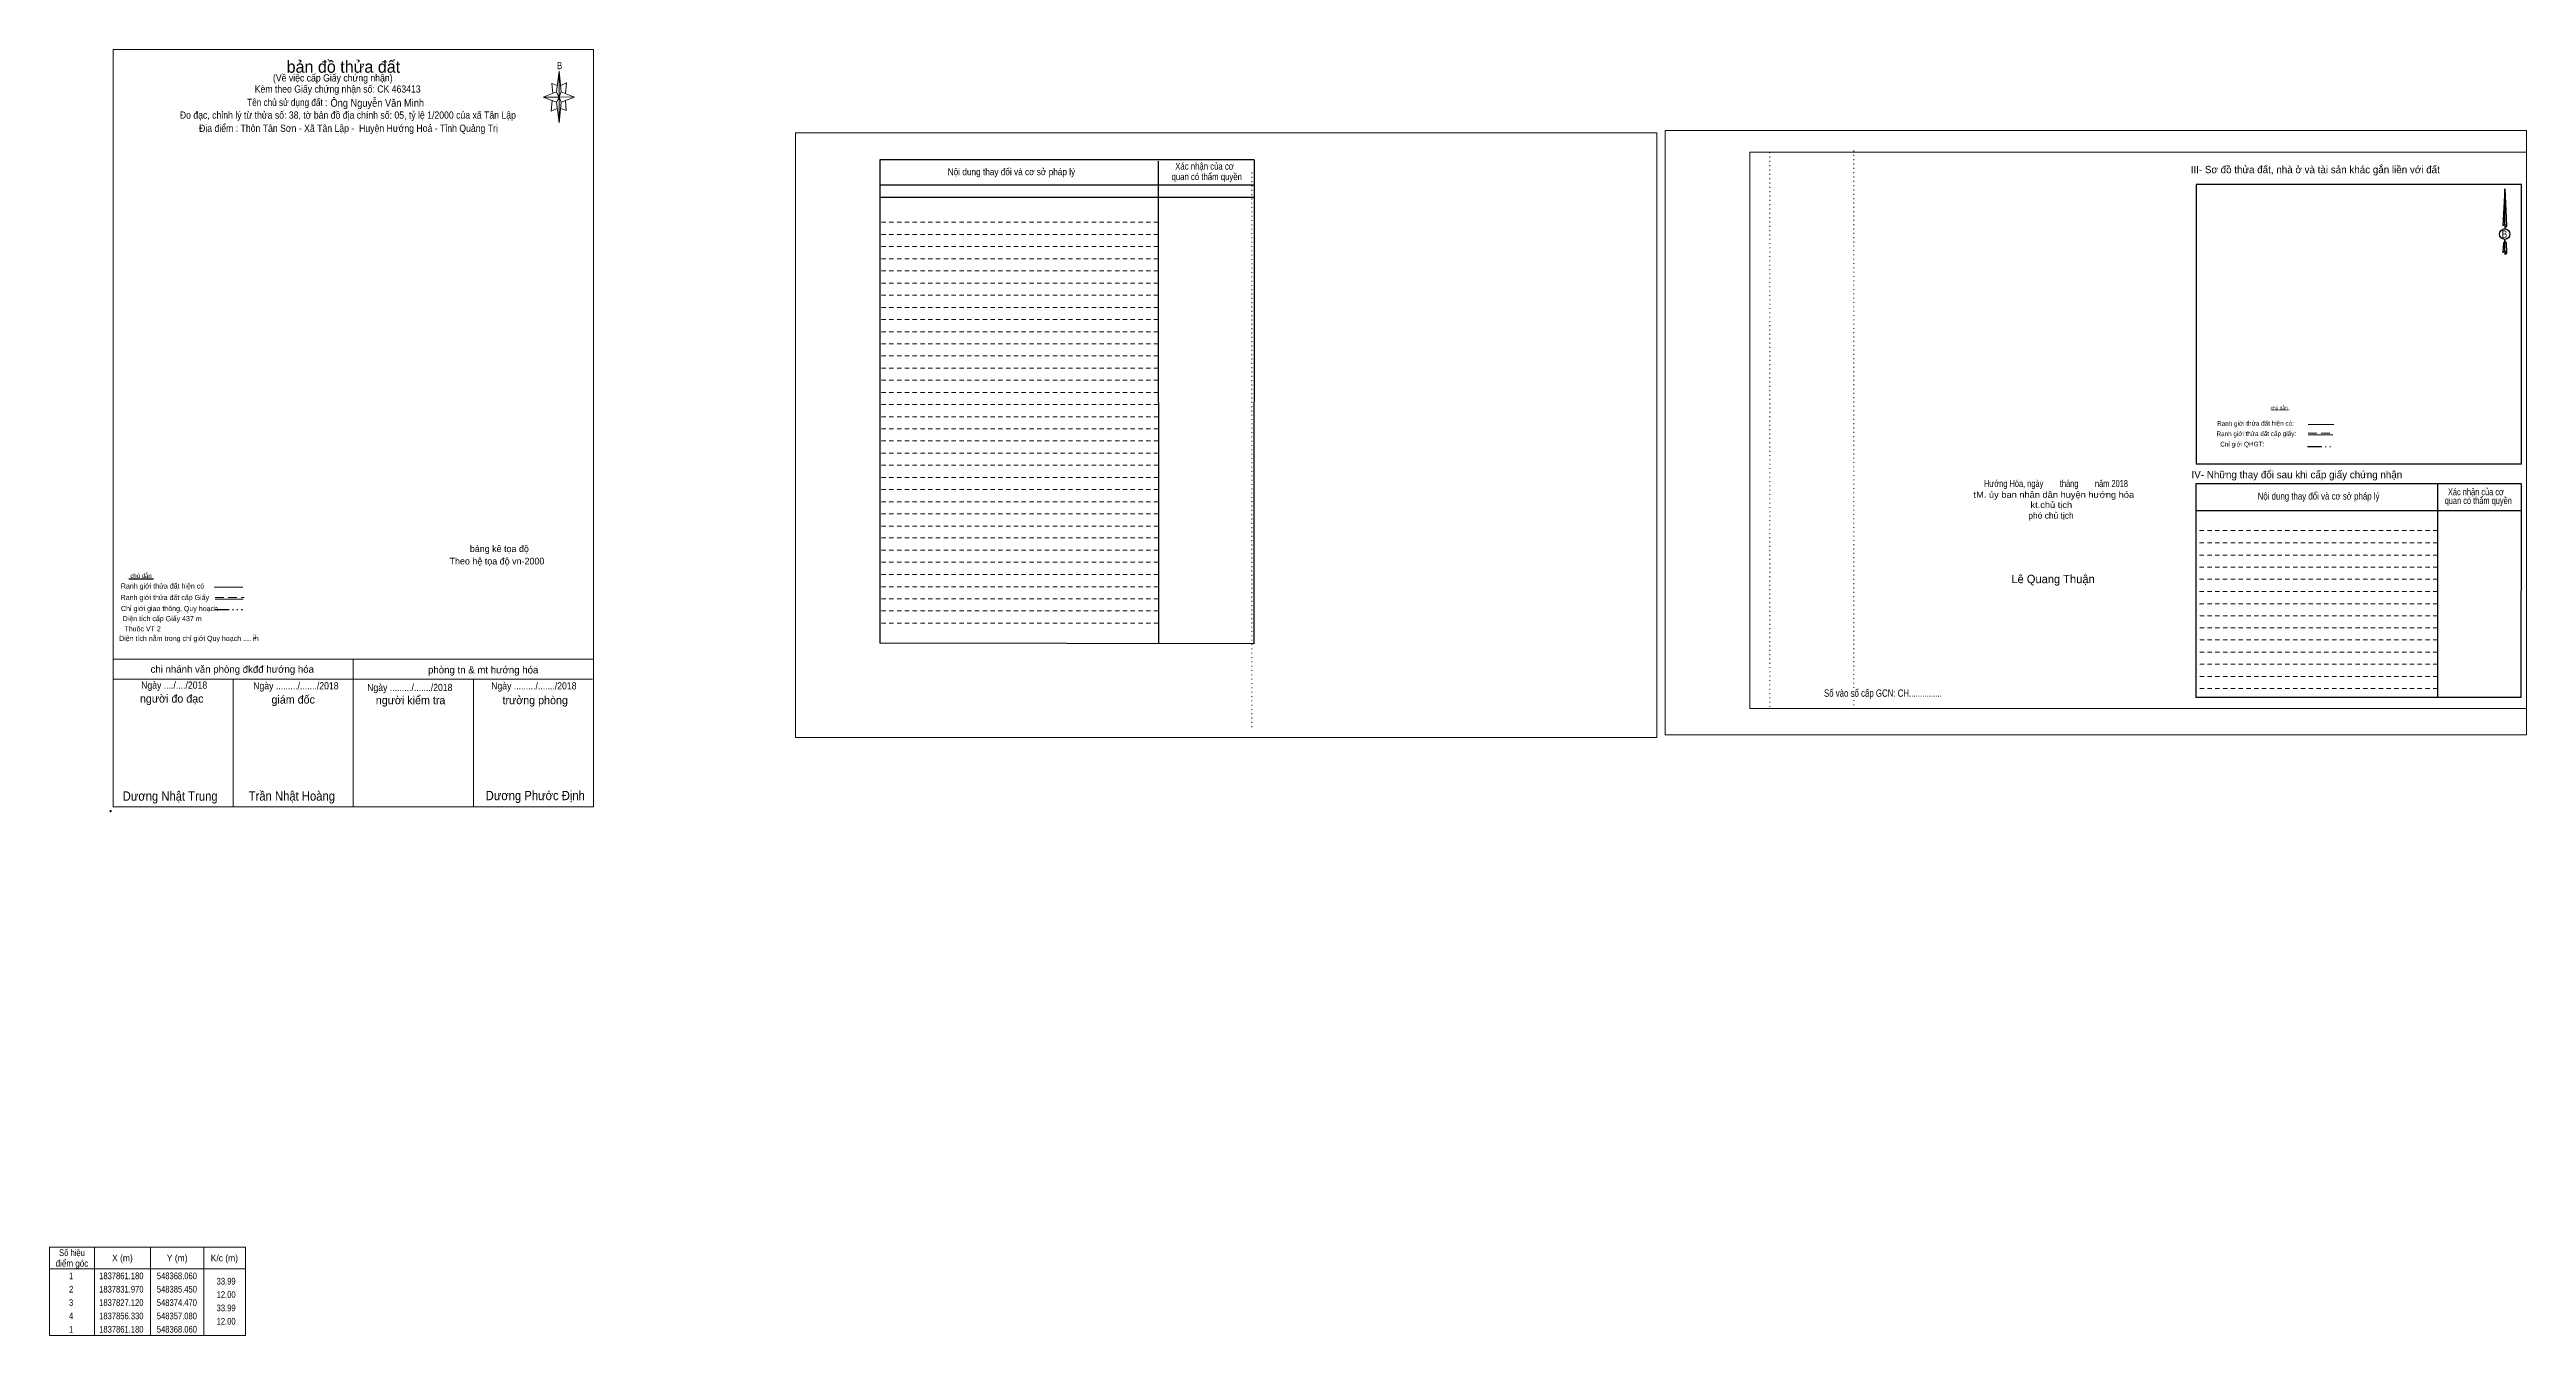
# Model space of a CAD drawing. Header units: metres. Extents: x 548003 to 548949, y 1837785 to 1838071.
# Drawn here: x 548485.5 to 548949.4, y 1837829.9 to 1838070.6 of the extents above; entities that cross this region are included whole.
import ezdxf
from ezdxf.enums import TextEntityAlignment as Align

# ---------------------------------------------------------------- set-up
doc = ezdxf.new("R2010")
doc.units = ezdxf.units.M
doc.header["$LTSCALE"] = 0.54
doc.header["$PDMODE"] = 32
doc.header["$PDSIZE"] = 0.27
for name, pattern in [('DASH_DOUBLE_DOT', [9.2, 5, -1.2, 0.3, -1.2, 0.3, -1.2]), ('DOTTED', [1.5, 0.3, -1.2]), ('MEDIUM_DASHED', [4.5, 3, -1.5]), ('SHORT_DASHED', [2.7, 1.5, -1.2])]:
    doc.linetypes.add(name, pattern=pattern)
for name, color, linetype, lineweight in [('18', 7, 'Continuous', 25), ('28', 7, 'SHORT_DASHED', 13), ('3', 7, 'Continuous', 13), ('4', 7, 'Continuous', 13), ('5', 7, 'DASH_DOUBLE_DOT', 25), ('55', 7, 'Continuous', 13), ('63', 7, 'Continuous', 13), ('7', 7, 'Continuous', 13)]:
    doc.layers.add(name, color=color, linetype=linetype, lineweight=lineweight)

msp = doc.modelspace()

# ---------------------------------------------------------------- linework, layer by layer
at = {"layer": '18'}
for p, q in [((548945.32, 1838044.59), (548945.69, 1838037.65)), ((548945.32, 1838044.59), (548945.69, 1838037.65)), ((548945.32, 1838044.59), (548945.69, 1838037.65)), ((548945.02, 1838038.71), (548944.98, 1838037.66)), ((548945.32, 1838037.85), (548945.32, 1838037.6)), ((548945.32, 1838037.6), (548945.32, 1838037.41)), ((548945.32, 1838037.41), (548945.32, 1838037.13)), ((548945.32, 1838037.41), (548945.32, 1838037.13)), ((548945.32, 1838037.41), (548945.32, 1838037.13)), ((548945.69, 1838037.65), (548945.69, 1838037.66)), ((548945.32, 1838034.79), (548945.32, 1838035.09)), ((548945.32, 1838034.79), (548945.32, 1838035.09)), ((548945.32, 1838034.79), (548945.32, 1838035.09)), ((548945.32, 1838034.79), (548945.59, 1838034.41)), ((548945.32, 1838034.79), (548945.59, 1838034.41)), ((548945.32, 1838034.79), (548945.59, 1838034.41)), ((548945.32, 1838032.82), (548945.32, 1838032.56)), ((548945.32, 1838032.56), (548945.32, 1838032.35)), ((548945.59, 1838034.41), (548945.69, 1838032.59)), ((548945.59, 1838034.41), (548945.69, 1838032.59)), ((548945.59, 1838034.41), (548945.69, 1838032.59)), ((548945.69, 1838032.59), (548945.69, 1838032.6))]:
    msp.add_line(p, q, dxfattribs=at)
for points in [[(548945.32, 1838037.85), (548945.32, 1838044.59), (548945.02, 1838038.71)], [(548945.32, 1838032.82), (548945.32, 1838034.79), (548945.09, 1838034.41), (548945.02, 1838033.67), (548944.98, 1838032.6)]]:
    msp.add_lwpolyline(points, dxfattribs=at)
msp.add_ellipse((548945.3378, 1838036.101), major_axis=(0, 0.9887), ratio=0.983453, dxfattribs=at)
for centre, start_param, end_param in [((548945.3382, 1838037.6245), 1.57079633, 3.07445202), ((548945.3382, 1838037.6245), 0.06714063, 1.57079633), ((548945.3382, 1838037.6245), 4.71238898, 6.28318531), ((548945.3382, 1838032.5784), 2.49106941, 3.07427841), ((548945.3382, 1838032.5784), 1.57079633, 2.49106941), ((548945.3382, 1838032.5784), 0.06714063, 1.57079633), ((548945.3382, 1838032.5784), 4.71238898, 6.28318531)]:
    msp.add_ellipse(centre, major_axis=(0.3564, 0), ratio=0.655448, start_param=start_param, end_param=end_param, dxfattribs=at)
at = {"layer": '28', "linetype": 'Continuous', "lineweight": 25}
for p, q in [((548711.15, 1838049.99), (548641.01, 1838049.99)), ((548693.17, 1838049.75), (548693.2, 1837959.48)), ((548711.15, 1838049.99), (548711.09, 1837959.42)), ((548711.15, 1838045.26), (548641.1, 1838045.26)), ((548711.15, 1838045.26), (548641.1, 1838045.26)), ((548711.15, 1838042.98), (548641.1, 1838042.98)), ((548948.45, 1837993.04), (548887.52, 1837993.04)), ((548932.72, 1837989.33), (548932.75, 1837949.34)), ((548948.39, 1837989.33), (548948.37, 1837949.34)), ((548948.37, 1837984.26), (548887.48, 1837984.26)), ((548711.09, 1837959.42), (548641.01, 1837959.52)), ((548948.37, 1837949.34), (548887.48, 1837949.34))]:
    msp.add_line(p, q, dxfattribs=at)
at = {"layer": '28'}
for p, q in [((548693.17, 1838038.31), (548641.01, 1838038.31)), ((548693.17, 1838036.02), (548641.01, 1838036.02)), ((548693.17, 1838033.77), (548641.01, 1838033.77)), ((548693.17, 1838031.46), (548641.01, 1838031.46)), ((548693.17, 1838029.2), (548641.01, 1838029.2)), ((548693.17, 1838026.92), (548641.01, 1838026.92)), ((548693.17, 1838024.65), (548641.01, 1838024.65)), ((548693.17, 1838022.38), (548641.01, 1838022.38)), ((548693.17, 1838020.11), (548641.01, 1838020.11)), ((548693.17, 1838017.83), (548641.01, 1838017.83)), ((548693.17, 1838015.57), (548641.01, 1838015.57)), ((548693.17, 1838013.28), (548641.01, 1838013.28)), ((548693.17, 1838011.03), (548641.01, 1838011.03)), ((548693.17, 1838008.76), (548641.01, 1838008.76)), ((548693.17, 1838006.47), (548641.01, 1838006.47)), ((548693.17, 1838004.22), (548641.01, 1838004.22)), ((548693.17, 1838001.92), (548641.01, 1838001.92)), ((548693.17, 1837999.65), (548641.01, 1837999.65)), ((548693.17, 1837997.37), (548641.01, 1837997.37)), ((548693.17, 1837995.1), (548641.01, 1837995.1)), ((548693.17, 1837992.82), (548641.01, 1837992.82)), ((548693.17, 1837990.55), (548641.01, 1837990.55)), ((548693.17, 1837988.28), (548641.01, 1837988.28)), ((548693.17, 1837986), (548641.01, 1837986)), ((548693.17, 1837983.75), (548641.01, 1837983.75)), ((548693.17, 1837981.45), (548641.01, 1837981.45)), ((548693.17, 1837979.21), (548641.01, 1837979.21)), ((548693.17, 1837976.91), (548641.01, 1837976.91)), ((548932.74, 1837980.58), (548887.48, 1837980.58)), ((548932.74, 1837978.3), (548887.48, 1837978.3)), ((548693.17, 1837974.65), (548641.01, 1837974.65)), ((548693.17, 1837972.37), (548641.01, 1837972.37)), ((548932.74, 1837976.02), (548887.48, 1837976.02)), ((548932.74, 1837973.76), (548887.48, 1837973.76)), ((548932.74, 1837971.48), (548887.48, 1837971.48)), ((548693.17, 1837970.08), (548641.01, 1837970.08)), ((548693.17, 1837967.82), (548641.01, 1837967.82)), ((548932.74, 1837969.2), (548887.48, 1837969.2)), ((548932.74, 1837966.91), (548887.48, 1837966.91)), ((548693.17, 1837965.54), (548641.01, 1837965.54)), ((548693.17, 1837963.26), (548641.01, 1837963.26)), ((548932.75, 1837964.65), (548887.48, 1837964.65)), ((548932.75, 1837962.39), (548887.48, 1837962.39)), ((548932.75, 1837960.12), (548887.48, 1837960.12)), ((548932.75, 1837957.84), (548887.48, 1837957.84)), ((548932.75, 1837955.56), (548887.48, 1837955.56)), ((548932.75, 1837953.3), (548887.48, 1837953.3)), ((548932.75, 1837951.03), (548887.48, 1837951.03))]:
    msp.add_line(p, q, dxfattribs=at)
at = {"layer": '28', "linetype": 'Continuous', "lineweight": 25}
for points in [[(548711.15, 1838049.99), (548641.01, 1838049.99), (548641.01, 1837959.52)], [(548948.45, 1837993.04), (548948.45, 1838045.4), (548887.52, 1838045.4), (548887.52, 1837993.04)], [(548948.39, 1837989.33), (548887.48, 1837989.33), (548887.48, 1837949.34)]]:
    msp.add_lwpolyline(points, dxfattribs=at)
at = {"layer": '3'}
for p, q in [((548803.93, 1838051.42), (548949.4, 1838051.42)), ((548803.93, 1837947.29), (548803.93, 1838051.42)), ((548949.4, 1838051.42), (548949.4, 1837946.42)), ((548803.93, 1837947.29), (548949.4, 1837947.29))]:
    msp.add_line(p, q, dxfattribs=at)
at = {"layer": '3', "linetype": 'DOTTED'}
for p, q in [((548807.7, 1838051.42), (548807.7, 1837947.29)), ((548823.4, 1838051.73), (548823.4, 1837947.59)), ((548710.69, 1838047.63), (548710.69, 1837943.51))]:
    msp.add_line(p, q, dxfattribs=at)
at = {"layer": '3'}
for points in [[(548625.24, 1837941.88), (548786.52, 1837941.88), (548786.52, 1838055.08), (548625.24, 1838055.08)], [(548625.24, 1838055.08), (548786.52, 1838055.08), (548786.52, 1837941.88), (548625.24, 1837941.88)], [(548625.24, 1837941.88), (548786.52, 1837941.88), (548786.52, 1838055.08), (548625.24, 1838055.08)], [(548788.12, 1837942.35), (548949.4, 1837942.35), (548949.4, 1838055.51), (548788.12, 1838055.51)]]:
    msp.add_lwpolyline(points, close=True, dxfattribs=at)
msp.add_lwpolyline([(548809.82, 1838051.42), (548949.4, 1838051.42), (548949.4, 1837947.29), (548809.82, 1837947.29)], dxfattribs=at)
at = {"layer": '4'}
for p, q in [((548580.46, 1838062.72), (548580.96, 1838066.62)), ((548580.46, 1838060.82), (548577.96, 1838061.72)), ((548581.36, 1838060.82), (548580.96, 1838056.92)), ((548582.26, 1838059.22), (548581.26, 1838059.62)), ((548581.36, 1838062.72), (548583.86, 1838061.72)), ((548582.16, 1838061.12), (548582.26, 1838059.22)), ((548516.34, 1837970.01), (548521.72, 1837970.01)), ((548516.54, 1837967.77), (548521.81, 1837967.77)), ((548497.41, 1837956.55), (548587.41, 1837956.55)), ((548497.41, 1837956.55), (548587.41, 1837956.55)), ((548497.41, 1837956.55), (548587.41, 1837956.55)), ((548542.41, 1837928.85), (548542.41, 1837956.55)), ((548497.41, 1837952.75), (548587.21, 1837952.75)), ((548519.91, 1837928.85), (548519.91, 1837952.75)), ((548564.91, 1837928.85), (548564.91, 1837952.75)), ((548587.41, 1837928.85), (548497.41, 1837928.85))]:
    msp.add_line(p, q, dxfattribs=at)
at = {"layer": '4', "lineweight": 25}
msp.add_line((548504.96, 1837971.5), (548500.34, 1837971.5), dxfattribs=at)
at = {"layer": '4', "linetype": 'MEDIUM_DASHED'}
msp.add_line((548516.54, 1837968.09), (548521.98, 1837968.09), dxfattribs=at)
at = {"layer": '4', "linetype": 'DASH_DOUBLE_DOT', "lineweight": 25}
msp.add_line((548516.44, 1837965.8), (548521.68, 1837965.8), dxfattribs=at)
at = {"layer": '4'}
for points in [[(548497.41, 1838070.65), (548587.41, 1838070.65), (548587.41, 1837928.85), (548497.41, 1837928.85)], [(548580.96, 1838066.62), (548581.36, 1838062.72), (548580.96, 1838061.72)], [(548580.96, 1838061.72), (548577.96, 1838061.72), (548580.46, 1838062.72), (548581.36, 1838060.82), (548583.86, 1838061.72), (548580.96, 1838061.82)], [(548580.96, 1838061.72), (548580.96, 1838056.92), (548580.46, 1838060.82)]]:
    msp.add_lwpolyline(points, close=True, dxfattribs=at)
for points in [[(548580.66, 1838063.92), (548579.56, 1838064.32), (548579.76, 1838062.42)], [(548581.26, 1838063.92), (548582.36, 1838064.42), (548582.16, 1838062.42)], [(548580.96, 1838061.72), (548580.46, 1838062.72), (548577.96, 1838061.72)], [(548579.66, 1838061.12), (548579.46, 1838059.12), (548580.56, 1838059.62)], [(548580.96, 1838061.72), (548581.36, 1838060.82), (548583.86, 1838061.72)]]:
    msp.add_lwpolyline(points, dxfattribs=at)
msp.add_point((548496.94, 1837928.07), dxfattribs=at)
at = {"layer": '5'}
msp.add_line((548908.39, 1837996.31), (548913.3, 1837996.31), dxfattribs=at)
at = {"layer": '55'}
for p, q in [((548908.5, 1838000.44), (548913.3, 1838000.44)), ((548908.54, 1837998.51), (548913.14, 1837998.51)), ((548908.54, 1837998.51), (548913.14, 1837998.51))]:
    msp.add_line(p, q, dxfattribs=at)
at = {"layer": '55', "linetype": 'MEDIUM_DASHED'}
msp.add_line((548908.53, 1837998.84), (548913.24, 1837998.84), dxfattribs=at)
at = {"layer": '63'}
for p, q in [((548493.92, 1837846.41), (548493.92, 1837829.91)), ((548504.42, 1837846.41), (548504.42, 1837829.91)), ((548514.42, 1837846.41), (548514.42, 1837829.91)), ((548485.52, 1837842.41), (548522.22, 1837842.41))]:
    msp.add_line(p, q, dxfattribs=at)
msp.add_lwpolyline([(548485.52, 1837846.41), (548522.22, 1837846.41), (548522.22, 1837829.91), (548485.52, 1837829.91)], close=True, dxfattribs=at)
at = {"layer": '7'}
msp.add_line((548901.64, 1838003.13), (548904.81, 1838003.18), dxfattribs=at)

# ---------------------------------------------------------------- texts
at = {"layer": '18'}
for s, height, width, p in [('B', 1.358, 0.85, (548945.285, 1838035.43)), ('Hướng Hóa, ngày        tháng        năm 2018', 1.3, 0.8, (548861.285, 1837988.76)), ('tM. ủy ban nhân dân huyện hướng hóa', 1.179, 1.1, (548860.885, 1837986.73)), ('kt.chủ tịch', 1.179, 1.1, (548860.415, 1837984.82)), ('Số vào sổ cấp GCN: CH...............', 1.375, 0.8, (548828.87, 1837949.48))]:
    msp.add_text(s, height=height, dxfattribs=dict(at, width=width)).set_placement(p, align=Align.CENTER)
for s, height, p in [('phó chủ tịch', 1.179, (548860.355, 1837982.82)), ('Lê Quang Thuận', 1.556, (548860.74, 1837970.75))]:
    msp.add_text(s, height=height, dxfattribs=at).set_placement(p, align=Align.CENTER)
at = {"layer": '28'}
for s, height, width, p in [('Nội dung thay đổi và cơ sở pháp lý', 1.281, 0.9, (548665.665, 1838047.13)), ('Nội dung thay đổi và cơ sở pháp lý', 1.281, 0.9, (548665.665, 1838047.13)), (' quan có thẩm quyền', 1.281, 0.85, (548702.035, 1838046.21)), (' quan có thẩm quyền', 1.281, 0.85, (548702.035, 1838046.21)), ('Xác nhận của cơ', 1.281, 0.85, (548701.83, 1838048.16)), ('Xác nhận của cơ', 1.281, 0.85, (548701.83, 1838048.16)), ('Nội dung thay đổi và cơ sở pháp lý', 1.297, 0.85, (548910.465, 1837986.4)), (' quan có thẩm quyền', 1.297, 0.8, (548940.18, 1837985.56)), ('Xác nhận của cơ', 1.297, 0.8, (548939.935, 1837987.2))]:
    msp.add_text(s, height=height, dxfattribs=dict(at, width=width)).set_placement(p, align=Align.CENTER)
for s, p in [('III- Sơ đồ thửa đất, nhà ở và tài sản khác gắn liền với đất', (548909.85, 1838047.5)), ('IV- Những thay đổi sau khi cấp giấy chứng nhận', (548906.405, 1837990.39))]:
    msp.add_text(s, height=1.375, dxfattribs=at).set_placement(p, align=Align.CENTER)
at = {"layer": '4'}
for s, height, width, p in [('(Về việc cấp Giấy chứng nhận)', 1.35, 0.9, (548538.565, 1838064.67)), ('B', 1.378, 0.8, (548581.04, 1838066.97)), ('Tên chủ sử dụng đất :', 1.35, 0.85, (548530.035, 1838060.09)), ('Kèm theo Giấy chứng nhận số: CK 463413', 1.35, 0.9, (548539.485, 1838062.59)), ('Đo đạc, chỉnh lý từ thửa số: 38, tờ bản đồ địa chính số: 05, tỷ lệ 1/2000 của xã Tân Lập', 1.35, 0.9, (548541.395, 1838057.71)), ('Địa điểm : Thôn Tân Sơn - Xã Tân Lập -  Huyện Hướng Hoá - Tỉnh Quảng Trị ', 1.35, 0.9, (548541.735, 1838055.24)), ('chú dẫn', 0.7999, 1.05, (548502.66, 1837971.74)), ('Ranh giới thửa đất cấp Giấy', 0.96, 0.9, (548507.12, 1837967.59)), ('Ranh giới thửa đất hiện có ', 0.96, 0.9, (548506.865, 1837969.74)), ('Thuộc VT 2', 0.96, 0.9, (548502.955, 1837961.73)), ('Chỉ giới giao thông, Quy hoạch', 0.96, 0.9, (548507.98, 1837965.52)), ('Diện tích cấp Giấy 437 m', 0.96, 0.9, (548506.61, 1837963.64)), ('Diện tích nằm trong chỉ giới Quy hoạch .... m', 0.96, 0.9, (548511.625, 1837959.93)), ('2', 0.8, 0.8, (548523.91, 1837960.31)), ('Ngày ..../..../2018', 1.35, 0.9, (548508.86, 1837950.99)), ('Ngày ........./......./2018', 1.35, 0.9, (548531.66, 1837950.86)), ('Ngày ........./......./2018', 1.35, 0.9, (548552.99, 1837950.55)), ('Ngày ........./......./2018', 1.35, 0.9, (548576.22, 1837950.85)), ('Dương Nhật Trung', 1.75, 0.9, (548508.105, 1837930.02)), ('Trần Nhật Hoàng', 1.75, 0.9, (548530.9, 1837930.03)), ('Dương Phước Định', 1.75, 0.9, (548576.485, 1837930.12))]:
    msp.add_text(s, height=height, dxfattribs=dict(at, width=width)).set_placement(p, align=Align.CENTER)
for s, height, p in [('bản đồ thửa đất', 2.25, (548540.555, 1838066.31)), ('bảng kê tọa độ', 1.25, (548569.765, 1837976.57)), ('Theo hệ tọa độ vn-2000', 1.25, (548569.315, 1837974.25)), ('chi nhánh văn phòng đkđđ hướng hóa', 1.35, (548519.74, 1837953.97)), ('phòng tn & mt hướng hóa', 1.35, (548566.735, 1837953.85)), ('người đo đạc', 1.5, (548508.405, 1837948.39)), ('giám đốc', 1.5, (548531.155, 1837948.21)), ('người kiểm tra', 1.5, (548553.135, 1837948.09)), ('trưởng phòng', 1.5, (548576.475, 1837948.09))]:
    msp.add_text(s, height=height, dxfattribs=at).set_placement(p, align=Align.CENTER)
at = {"layer": '4', "width": 0.9}
msp.add_text('Ông Nguyễn Văn Minh', height=1.44, dxfattribs=at).set_placement((548538.13, 1838059.94))
at = {"layer": '55'}
for s, height, width, p in [('Ranh giới thửa đất cấp giấy:', 0.8837, 0.8, (548898.809, 1837998.2843)), ('Ranh giới thửa đất hiện có:', 0.8876, 0.8, (548898.654, 1838000.2138)), ('Chỉ giới QHGT:', 0.8837, 0.85, (548896.174, 1837996.3382))]:
    msp.add_text(s, height=height, rotation=0.135, dxfattribs=dict(at, width=width)).set_placement(p, align=Align.CENTER)
at = {"layer": '63'}
for s, width, p in [('Số hiệu', 0.85, (548489.72, 1837844.79)), ('điểm góc', 0.9, (548489.72, 1837842.79)), (' 1', 0.75, (548489.37, 1837840.44)), ('1837861.180', 0.85, (548498.97, 1837840.44)), ('X (m)', 0.95, (548499.17, 1837843.79)), ('548368.060', 0.85, (548509.37, 1837840.44)), ('Y (m)', 0.95, (548509.425, 1837843.79)), ('K/c (m)', 0.95, (548518.265, 1837843.79)), (' 2', 0.85, (548489.375, 1837837.94)), ('1837831.970', 0.85, (548498.97, 1837837.94)), ('548385.450', 0.85, (548509.37, 1837837.94)), (' 4', 0.85, (548489.37, 1837832.94)), (' 3', 0.8, (548489.365, 1837835.44)), ('1837827.120', 0.85, (548498.97, 1837835.44)), ('1837856.330', 0.85, (548498.97, 1837832.94)), ('548374.470', 0.85, (548509.37, 1837835.44)), ('548357.080', 0.85, (548509.37, 1837832.94)), (' 1', 0.75, (548489.37, 1837830.44)), ('1837861.180', 0.85, (548498.97, 1837830.44)), ('548368.060', 0.85, (548509.37, 1837830.44))]:
    msp.add_text(s, height=1.25, dxfattribs=dict(at, width=width)).set_placement(p, align=Align.CENTER)
at = {"layer": '63', "width": 0.85}
for s, p in [('33.99', (548520.37, 1837839.44)), ('12.00', (548520.37, 1837836.94)), ('33.99', (548520.37, 1837834.44)), ('12.00', (548520.37, 1837831.94))]:
    msp.add_text(s, height=1.25, dxfattribs=at).set_placement(p, align=Align.RIGHT)
at = {"layer": '7'}
msp.add_text('chú dẫn :', height=0.6535, rotation=359.974, dxfattribs=at).set_placement((548903.3349, 1838003.2591), align=Align.CENTER)

doc.saveas('drawing.dxf')
